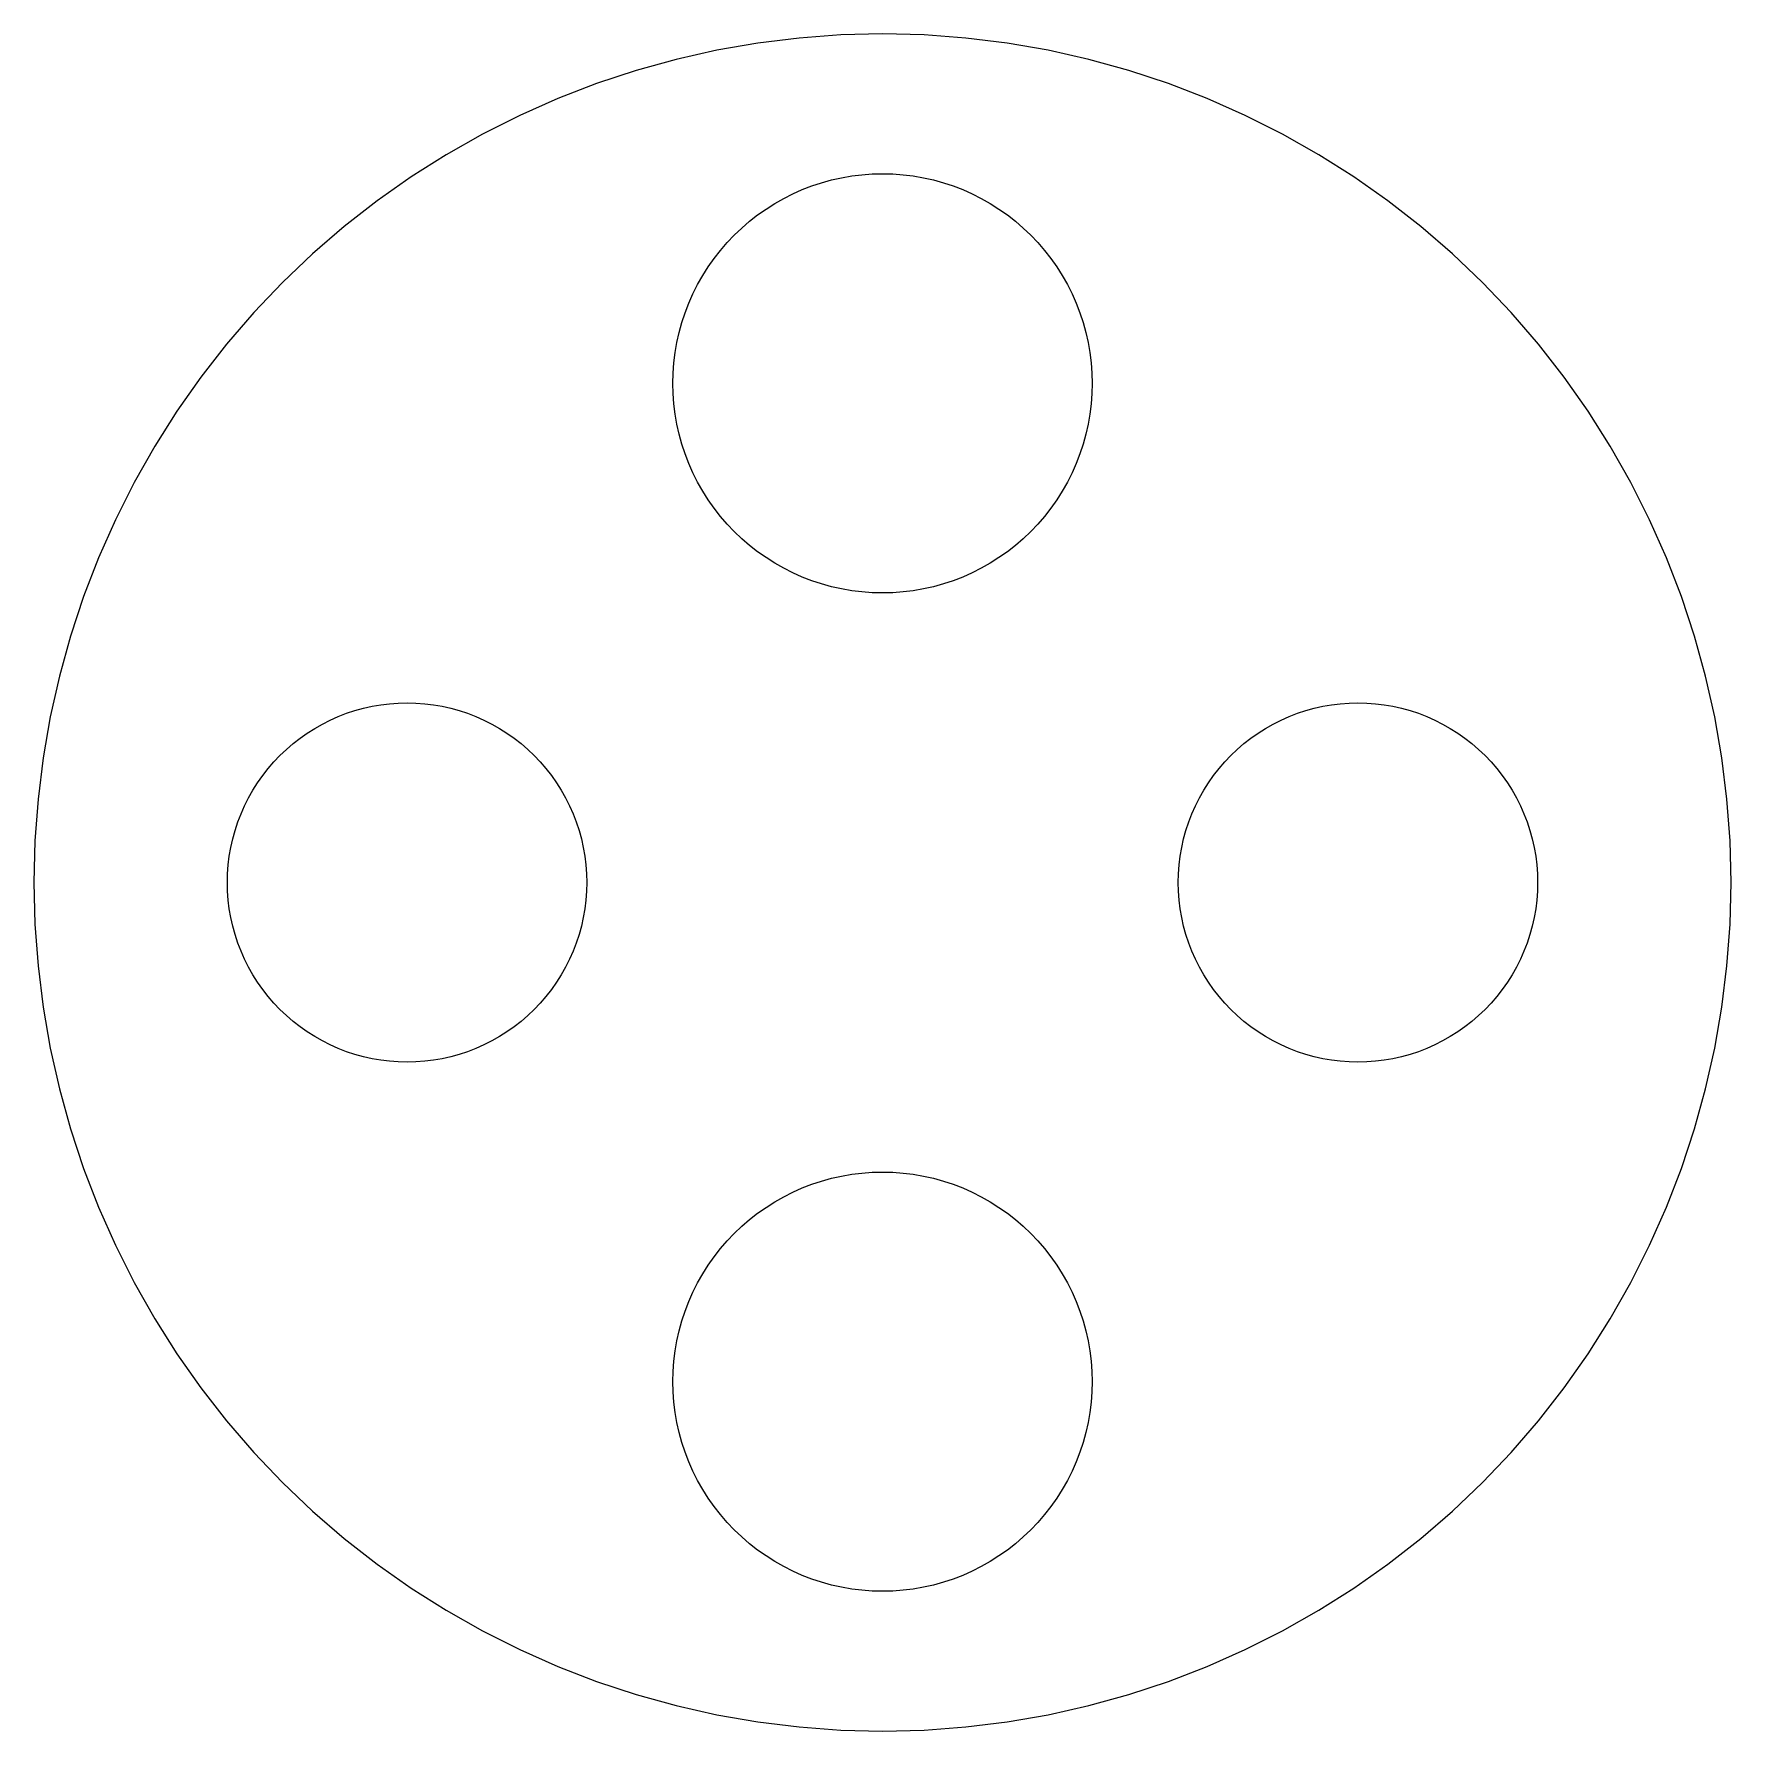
# Model space of a CAD drawing. Header units: metres. Extents: x -8.5 to 8.5, y -8.5 to 8.5.
import ezdxf

# ---------------------------------------------------------------- set-up
doc = ezdxf.new("R2010")
doc.units = ezdxf.units.M

msp = doc.modelspace()

# ---------------------------------------------------------------- linework, layer by layer
for p, q in [((-1.65827, 8.33667), (-2.06533, 8.24527)), ((-1.24721, 8.408), (-1.65827, 8.33667)), ((-0.833145, 8.45907), (-1.24721, 8.408)), ((-0.417075, 8.48976), (-0.833145, 8.45907)), ((0, 8.5), (-0.417075, 8.48976)), ((0.417075, 8.48976), (0, 8.5)), ((0.833145, 8.45907), (0.417075, 8.48976)), ((1.24721, 8.408), (0.833145, 8.45907)), ((1.65827, 8.33667), (1.24721, 8.408)), ((2.06533, 8.24527), (1.65827, 8.33667)), ((-2.06533, 8.24527), (-2.46742, 8.13399)), ((2.46742, 8.13399), (2.06533, 8.24527)), ((-2.86356, 8.00312), (-3.25281, 7.85298)), ((-2.46742, 8.13399), (-2.86356, 8.00312)), ((2.86356, 8.00312), (2.46742, 8.13399)), ((3.25281, 7.85298), (2.86356, 8.00312)), ((-3.25281, 7.85298), (-3.63422, 7.68391)), ((3.63422, 7.68391), (3.25281, 7.85298)), ((-3.63422, 7.68391), (-4.00687, 7.49633)), ((4.00687, 7.49633), (3.63422, 7.68391)), ((-4.00687, 7.49633), (-4.36987, 7.29069)), ((4.36987, 7.29069), (4.00687, 7.49633)), ((-4.36987, 7.29069), (-4.72235, 7.06749)), ((4.72235, 7.06749), (4.36987, 7.29069)), ((-4.72235, 7.06749), (-5.06344, 6.82726)), ((-0.803635, 6.94015), (-0.707468, 6.97724)), ((-0.707468, 6.97724), (-0.609597, 7.00957)), ((-0.609597, 7.00957), (-0.510258, 7.03707)), ((-0.510258, 7.03707), (-0.409689, 7.05965)), ((-0.409689, 7.05965), (-0.308133, 7.07727)), ((-0.308133, 7.07727), (-0.205835, 7.08989)), ((-0.205835, 7.08989), (-0.103042, 7.09747)), ((-0.103042, 7.09747), (0, 7.1)), ((0, 7.1), (0.103042, 7.09747)), ((0.103042, 7.09747), (0.205835, 7.08989)), ((0.205835, 7.08989), (0.308133, 7.07727)), ((0.308133, 7.07727), (0.409689, 7.05965)), ((0.409689, 7.05965), (0.510258, 7.03707)), ((0.510258, 7.03707), (0.609597, 7.00957)), ((0.609597, 7.00957), (0.707468, 6.97724)), ((0.707468, 6.97724), (0.803635, 6.94015)), ((5.06344, 6.82726), (4.72235, 7.06749)), ((-5.06344, 6.82726), (-5.39234, 6.57059)), ((-1.1667, 6.74609), (-1.07962, 6.80123)), ((-1.07962, 6.80123), (-0.989933, 6.85203)), ((-0.989933, 6.85203), (-0.897865, 6.89838)), ((-0.897865, 6.89838), (-0.803635, 6.94015)), ((0.803635, 6.94015), (0.897865, 6.89838)), ((0.897865, 6.89838), (0.989933, 6.85203)), ((0.989933, 6.85203), (1.07962, 6.80123)), ((1.07962, 6.80123), (1.1667, 6.74609)), ((5.39234, 6.57059), (5.06344, 6.82726)), ((-1.33223, 6.62332), (-1.25097, 6.68674)), ((-1.25097, 6.68674), (-1.1667, 6.74609)), ((1.1667, 6.74609), (1.25097, 6.68674)), ((1.25097, 6.68674), (1.33223, 6.62332)), ((-5.39234, 6.57059), (-5.70825, 6.29808)), ((-1.556, 6.41027), (-1.48492, 6.48492)), ((-1.48492, 6.48492), (-1.41027, 6.556)), ((-1.41027, 6.556), (-1.33223, 6.62332)), ((1.33223, 6.62332), (1.41027, 6.556)), ((1.41027, 6.556), (1.48492, 6.48492)), ((1.48492, 6.48492), (1.556, 6.41027)), ((5.70825, 6.29808), (5.39234, 6.57059)), ((-5.70825, 6.29808), (-6.01041, 6.01041)), ((-1.68674, 6.25097), (-1.62332, 6.33223)), ((-1.62332, 6.33223), (-1.556, 6.41027)), ((1.556, 6.41027), (1.62332, 6.33223)), ((1.62332, 6.33223), (1.68674, 6.25097)), ((6.01041, 6.01041), (5.70825, 6.29808)), ((-1.80123, 6.07962), (-1.74609, 6.1667)), ((-1.74609, 6.1667), (-1.68674, 6.25097)), ((1.68674, 6.25097), (1.74609, 6.1667)), ((1.74609, 6.1667), (1.80123, 6.07962)), ((-6.01041, 6.01041), (-6.29808, 5.70825)), ((-1.89838, 5.89787), (-1.85203, 5.98993)), ((-1.85203, 5.98993), (-1.80123, 6.07962)), ((1.80123, 6.07962), (1.85203, 5.98993)), ((1.85203, 5.98993), (1.89838, 5.89787)), ((6.29808, 5.70825), (6.01041, 6.01041)), ((-1.97724, 5.70747), (-1.94015, 5.80363)), ((-1.94015, 5.80363), (-1.89838, 5.89787)), ((1.89838, 5.89787), (1.94015, 5.80363)), ((1.94015, 5.80363), (1.97724, 5.70747)), ((-6.29808, 5.70825), (-6.57059, 5.39234)), ((-2.00957, 5.6096), (-1.97724, 5.70747)), ((1.97724, 5.70747), (2.00957, 5.6096)), ((6.57059, 5.39234), (6.29808, 5.70825)), ((-2.05965, 5.40969), (-2.03707, 5.51026)), ((-2.03707, 5.51026), (-2.00957, 5.6096)), ((2.00957, 5.6096), (2.03707, 5.51026)), ((2.03707, 5.51026), (2.05965, 5.40969)), ((-6.57059, 5.39234), (-6.82726, 5.06344)), ((-2.08989, 5.20584), (-2.07727, 5.30813)), ((-2.07727, 5.30813), (-2.05965, 5.40969)), ((2.05965, 5.40969), (2.07727, 5.30813)), ((2.07727, 5.30813), (2.08989, 5.20584)), ((6.82726, 5.06344), (6.57059, 5.39234)), ((-2.1, 5), (-2.09747, 5.10304)), ((-2.09747, 5.10304), (-2.08989, 5.20584)), ((2.08989, 5.20584), (2.09747, 5.10304)), ((2.09747, 5.10304), (2.1, 5)), ((-6.82726, 5.06344), (-7.06749, 4.72235)), ((-2.09747, 4.89696), (-2.1, 5)), ((2.1, 5), (2.09747, 4.89696)), ((7.06749, 4.72235), (6.82726, 5.06344)), ((-2.08989, 4.79416), (-2.09747, 4.89696)), ((-2.07727, 4.69187), (-2.08989, 4.79416)), ((2.08989, 4.79416), (2.07727, 4.69187)), ((2.09747, 4.89696), (2.08989, 4.79416)), ((-7.06749, 4.72235), (-7.29069, 4.36987)), ((-2.05965, 4.59031), (-2.07727, 4.69187)), ((-2.03707, 4.48974), (-2.05965, 4.59031)), ((2.05965, 4.59031), (2.03707, 4.48974)), ((2.07727, 4.69187), (2.05965, 4.59031)), ((7.29069, 4.36987), (7.06749, 4.72235)), ((-2.00957, 4.3904), (-2.03707, 4.48974)), ((2.03707, 4.48974), (2.00957, 4.3904)), ((-7.29069, 4.36987), (-7.49633, 4.00687)), ((-1.97724, 4.29253), (-2.00957, 4.3904)), ((-1.94015, 4.19636), (-1.97724, 4.29253)), ((1.97724, 4.29253), (1.94015, 4.19636)), ((2.00957, 4.3904), (1.97724, 4.29253)), ((7.49633, 4.00687), (7.29069, 4.36987)), ((-1.89838, 4.10213), (-1.94015, 4.19636)), ((-1.85203, 4.01007), (-1.89838, 4.10213)), ((1.89838, 4.10213), (1.85203, 4.01007)), ((1.94015, 4.19636), (1.89838, 4.10213)), ((-7.49633, 4.00687), (-7.68391, 3.63422)), ((-1.80123, 3.92038), (-1.85203, 4.01007)), ((-1.74609, 3.8333), (-1.80123, 3.92038)), ((1.80123, 3.92038), (1.74609, 3.8333)), ((1.85203, 4.01007), (1.80123, 3.92038)), ((7.68391, 3.63422), (7.49633, 4.00687)), ((-1.68674, 3.74903), (-1.74609, 3.8333)), ((-1.62332, 3.66777), (-1.68674, 3.74903)), ((1.68674, 3.74903), (1.62332, 3.66777)), ((1.74609, 3.8333), (1.68674, 3.74903)), ((-7.68391, 3.63422), (-7.85298, 3.25281)), ((-1.556, 3.58973), (-1.62332, 3.66777)), ((-1.48492, 3.51508), (-1.556, 3.58973)), ((1.556, 3.58973), (1.48492, 3.51508)), ((1.62332, 3.66777), (1.556, 3.58973)), ((7.85298, 3.25281), (7.68391, 3.63422)), ((-1.41027, 3.444), (-1.48492, 3.51508)), ((-1.33223, 3.37668), (-1.41027, 3.444)), ((1.41027, 3.444), (1.33223, 3.37668)), ((1.48492, 3.51508), (1.41027, 3.444)), ((-7.85298, 3.25281), (-8.00312, 2.86356)), ((-1.25097, 3.31326), (-1.33223, 3.37668)), ((-1.1667, 3.25391), (-1.25097, 3.31326)), ((-1.07962, 3.19877), (-1.1667, 3.25391)), ((1.1667, 3.25391), (1.07962, 3.19877)), ((1.25097, 3.31326), (1.1667, 3.25391)), ((1.33223, 3.37668), (1.25097, 3.31326)), ((8.00312, 2.86356), (7.85298, 3.25281)), ((-0.989933, 3.14796), (-1.07962, 3.19877)), ((-0.897865, 3.10162), (-0.989933, 3.14796)), ((-0.803635, 3.05985), (-0.897865, 3.10162)), ((0.897865, 3.10162), (0.803635, 3.05985)), ((0.989933, 3.14796), (0.897865, 3.10162)), ((1.07962, 3.19877), (0.989933, 3.14796)), ((-0.707468, 3.02276), (-0.803635, 3.05985)), ((-0.609597, 2.99043), (-0.707468, 3.02276)), ((-0.510258, 2.96293), (-0.609597, 2.99043)), ((-0.409689, 2.94035), (-0.510258, 2.96293)), ((-0.308133, 2.92273), (-0.409689, 2.94035)), ((-0.205835, 2.91011), (-0.308133, 2.92273)), ((-0.103042, 2.90253), (-0.205835, 2.91011)), ((0, 2.9), (-0.103042, 2.90253)), ((0.103042, 2.90253), (0, 2.9)), ((0.205835, 2.91011), (0.103042, 2.90253)), ((0.308133, 2.92273), (0.205835, 2.91011)), ((0.409689, 2.94035), (0.308133, 2.92273)), ((0.510258, 2.96293), (0.409689, 2.94035)), ((0.609597, 2.99043), (0.510258, 2.96293)), ((0.707468, 3.02276), (0.609597, 2.99043)), ((0.803635, 3.05985), (0.707468, 3.02276)), ((-8.00312, 2.86356), (-8.13399, 2.46742)), ((8.13399, 2.46742), (8.00312, 2.86356)), ((-8.13399, 2.46742), (-8.24527, 2.06533)), ((8.24527, 2.06533), (8.13399, 2.46742)), ((-8.24527, 2.06533), (-8.33667, 1.65827)), ((8.33667, 1.65827), (8.24527, 2.06533)), ((-5.3689, 1.69478), (-5.28501, 1.72249)), ((-5.28501, 1.72249), (-5.19986, 1.74606)), ((-5.19986, 1.74606), (-5.11366, 1.76541)), ((-5.11366, 1.76541), (-5.02661, 1.78052)), ((-5.02661, 1.78052), (-4.93893, 1.79133)), ((-4.93893, 1.79133), (-4.85082, 1.79783)), ((-4.85082, 1.79783), (-4.7625, 1.8)), ((-4.7625, 1.8), (-4.67418, 1.79783)), ((-4.67418, 1.79783), (-4.58607, 1.79133)), ((-4.58607, 1.79133), (-4.49838, 1.78052)), ((-4.49838, 1.78052), (-4.41134, 1.76541)), ((-4.41134, 1.76541), (-4.32514, 1.74606)), ((-4.32514, 1.74606), (-4.23999, 1.72249)), ((-4.23999, 1.72249), (-4.1561, 1.69478)), ((4.1561, 1.69478), (4.23999, 1.72249)), ((4.23999, 1.72249), (4.32514, 1.74606)), ((4.32514, 1.74606), (4.41134, 1.76541)), ((4.41134, 1.76541), (4.49838, 1.78052)), ((4.49838, 1.78052), (4.58607, 1.79133)), ((4.58607, 1.79133), (4.67418, 1.79783)), ((4.67418, 1.79783), (4.7625, 1.8)), ((4.7625, 1.8), (4.85082, 1.79783)), ((4.85082, 1.79783), (4.93893, 1.79133)), ((4.93893, 1.79133), (5.02661, 1.78052)), ((5.02661, 1.78052), (5.11366, 1.76541)), ((5.11366, 1.76541), (5.19986, 1.74606)), ((5.19986, 1.74606), (5.28501, 1.72249)), ((5.28501, 1.72249), (5.3689, 1.69478)), ((-8.33667, 1.65827), (-8.408, 1.24721)), ((-5.76253, 1.49664), (-5.68788, 1.54391)), ((-5.68788, 1.54391), (-5.61101, 1.58746)), ((-5.61101, 1.58746), (-5.5321, 1.62718)), ((-5.5321, 1.62718), (-5.45133, 1.66298)), ((-5.45133, 1.66298), (-5.3689, 1.69478)), ((-4.1561, 1.69478), (-4.07367, 1.66298)), ((-4.07367, 1.66298), (-3.9929, 1.62718)), ((-3.9929, 1.62718), (-3.91399, 1.58746)), ((-3.91399, 1.58746), (-3.83711, 1.54391)), ((-3.83711, 1.54391), (-3.76247, 1.49664)), ((3.76247, 1.49664), (3.83711, 1.54391)), ((3.83711, 1.54391), (3.91399, 1.58746)), ((3.91399, 1.58746), (3.9929, 1.62718)), ((3.9929, 1.62718), (4.07367, 1.66298)), ((4.07367, 1.66298), (4.1561, 1.69478)), ((5.3689, 1.69478), (5.45133, 1.66298)), ((5.45133, 1.66298), (5.5321, 1.62718)), ((5.5321, 1.62718), (5.61101, 1.58746)), ((5.61101, 1.58746), (5.68788, 1.54391)), ((5.68788, 1.54391), (5.76253, 1.49664)), ((8.408, 1.24721), (8.33667, 1.65827)), ((-5.97131, 1.33371), (-5.90441, 1.39142)), ((-5.90441, 1.39142), (-5.83476, 1.44577)), ((-5.83476, 1.44577), (-5.76253, 1.49664)), ((-3.76247, 1.49664), (-3.69024, 1.44577)), ((-3.69024, 1.44577), (-3.62059, 1.39142)), ((-3.62059, 1.39142), (-3.55369, 1.33371)), ((3.55369, 1.33371), (3.62059, 1.39142)), ((3.62059, 1.39142), (3.69024, 1.44577)), ((3.69024, 1.44577), (3.76247, 1.49664)), ((5.76253, 1.49664), (5.83476, 1.44577)), ((5.83476, 1.44577), (5.90441, 1.39142)), ((5.90441, 1.39142), (5.97131, 1.33371)), ((-8.408, 1.24721), (-8.45907, 0.833145)), ((-6.15392, 1.14191), (-6.09621, 1.20881)), ((-6.09621, 1.20881), (-6.03529, 1.27279)), ((-6.03529, 1.27279), (-5.97131, 1.33371)), ((-3.55369, 1.33371), (-3.48971, 1.27279)), ((-3.48971, 1.27279), (-3.42879, 1.20881)), ((-3.42879, 1.20881), (-3.37108, 1.14191)), ((3.37108, 1.14191), (3.42879, 1.20881)), ((3.42879, 1.20881), (3.48971, 1.27279)), ((3.48971, 1.27279), (3.55369, 1.33371)), ((5.97131, 1.33371), (6.03529, 1.27279)), ((6.03529, 1.27279), (6.09621, 1.20881)), ((6.09621, 1.20881), (6.15392, 1.14191)), ((8.45907, 0.833145), (8.408, 1.24721)), ((-6.25914, 1.00003), (-6.20827, 1.07226)), ((-6.20827, 1.07226), (-6.15392, 1.14191)), ((-3.37108, 1.14191), (-3.31673, 1.07226)), ((-3.31673, 1.07226), (-3.26585, 1.00003)), ((3.26585, 1.00003), (3.31673, 1.07226)), ((3.31673, 1.07226), (3.37108, 1.14191)), ((6.15392, 1.14191), (6.20827, 1.07226)), ((6.20827, 1.07226), (6.25914, 1.00003)), ((-6.34996, 0.848514), (-6.30641, 0.925385)), ((-6.30641, 0.925385), (-6.25914, 1.00003)), ((-3.26585, 1.00003), (-3.21859, 0.925385)), ((-3.21859, 0.925385), (-3.17504, 0.848514)), ((3.17504, 0.848514), (3.21859, 0.925385)), ((3.21859, 0.925385), (3.26585, 1.00003)), ((6.25914, 1.00003), (6.30641, 0.925385)), ((6.30641, 0.925385), (6.34996, 0.848514)), ((-8.45907, 0.833145), (-8.48976, 0.417075)), ((-6.45728, 0.606401), (-6.42548, 0.688829)), ((-6.42548, 0.688829), (-6.38968, 0.769599)), ((-6.38968, 0.769599), (-6.34996, 0.848514)), ((-3.17504, 0.848514), (-3.13532, 0.769599)), ((-3.13532, 0.769599), (-3.09952, 0.688829)), ((-3.09952, 0.688829), (-3.06772, 0.606401)), ((3.06772, 0.606401), (3.09952, 0.688829)), ((3.09952, 0.688829), (3.13532, 0.769599)), ((3.13532, 0.769599), (3.17504, 0.848514)), ((6.34996, 0.848514), (6.38968, 0.769599)), ((6.38968, 0.769599), (6.42548, 0.688829)), ((6.42548, 0.688829), (6.45728, 0.606401)), ((8.48976, 0.417075), (8.45907, 0.833145)), ((-6.50856, 0.437364), (-6.48499, 0.522511)), ((-6.48499, 0.522511), (-6.45728, 0.606401)), ((-3.06772, 0.606401), (-3.04001, 0.522511)), ((-3.04001, 0.522511), (-3.01644, 0.437364)), ((3.01644, 0.437364), (3.04001, 0.522511)), ((3.04001, 0.522511), (3.06772, 0.606401)), ((6.45728, 0.606401), (6.48499, 0.522511)), ((6.48499, 0.522511), (6.50856, 0.437364)), ((-8.48976, 0.417075), (-8.5, 0)), ((-6.54302, 0.264114), (-6.52791, 0.351162)), ((-6.52791, 0.351162), (-6.50856, 0.437364)), ((-3.01644, 0.437364), (-2.99709, 0.351162)), ((-2.99709, 0.351162), (-2.98198, 0.264114)), ((2.98198, 0.264114), (2.99709, 0.351162)), ((2.99709, 0.351162), (3.01644, 0.437364)), ((6.50856, 0.437364), (6.52791, 0.351162)), ((6.52791, 0.351162), (6.54302, 0.264114)), ((8.5, 0), (8.48976, 0.417075)), ((-6.56033, 0.088322), (-6.55383, 0.176431)), ((-6.55383, 0.176431), (-6.54302, 0.264114)), ((-2.98198, 0.264114), (-2.97117, 0.176431)), ((-2.97117, 0.176431), (-2.96467, 0.088322)), ((2.96467, 0.088322), (2.97117, 0.176431)), ((2.97117, 0.176431), (2.98198, 0.264114)), ((6.54302, 0.264114), (6.55383, 0.176431)), ((6.55383, 0.176431), (6.56033, 0.088322)), ((-8.5, 0), (-8.48976, -0.417075)), ((-6.5625, 0), (-6.56033, 0.088322)), ((-6.56033, -0.088322), (-6.5625, 0)), ((-2.96467, 0.088322), (-2.9625, 0)), ((-2.9625, 0), (-2.96467, -0.088322)), ((2.9625, 0), (2.96467, 0.088322)), ((2.96467, -0.088322), (2.9625, 0)), ((6.56033, 0.088322), (6.5625, 0)), ((6.5625, 0), (6.56033, -0.088322)), ((8.48976, -0.417075), (8.5, 0)), ((-6.55383, -0.176431), (-6.56033, -0.088322)), ((-2.96467, -0.088322), (-2.97117, -0.176431)), ((2.97117, -0.176431), (2.96467, -0.088322)), ((6.56033, -0.088322), (6.55383, -0.176431)), ((-6.54302, -0.264114), (-6.55383, -0.176431)), ((-6.52791, -0.351162), (-6.54302, -0.264114)), ((-2.98198, -0.264114), (-2.99709, -0.351162)), ((-2.97117, -0.176431), (-2.98198, -0.264114)), ((2.98198, -0.264114), (2.97117, -0.176431)), ((2.99709, -0.351162), (2.98198, -0.264114)), ((6.54302, -0.264114), (6.52791, -0.351162)), ((6.55383, -0.176431), (6.54302, -0.264114)), ((-8.48976, -0.417075), (-8.45907, -0.833145)), ((-6.50856, -0.437364), (-6.52791, -0.351162)), ((-6.48499, -0.522511), (-6.50856, -0.437364)), ((-3.01644, -0.437364), (-3.04001, -0.522511)), ((-2.99709, -0.351162), (-3.01644, -0.437364)), ((3.01644, -0.437364), (2.99709, -0.351162)), ((3.04001, -0.522511), (3.01644, -0.437364)), ((6.50856, -0.437364), (6.48499, -0.522511)), ((6.52791, -0.351162), (6.50856, -0.437364)), ((8.45907, -0.833145), (8.48976, -0.417075)), ((-6.45728, -0.606401), (-6.48499, -0.522511)), ((-6.42548, -0.688829), (-6.45728, -0.606401)), ((-3.06772, -0.606401), (-3.09952, -0.688829)), ((-3.04001, -0.522511), (-3.06772, -0.606401)), ((3.06772, -0.606401), (3.04001, -0.522511)), ((3.09952, -0.688829), (3.06772, -0.606401)), ((6.45728, -0.606401), (6.42548, -0.688829)), ((6.48499, -0.522511), (6.45728, -0.606401)), ((-8.45907, -0.833145), (-8.408, -1.24721)), ((-6.38968, -0.769599), (-6.42548, -0.688829)), ((-6.34996, -0.848514), (-6.38968, -0.769599)), ((-6.30641, -0.925385), (-6.34996, -0.848514)), ((-3.17504, -0.848514), (-3.21859, -0.925385)), ((-3.13532, -0.769599), (-3.17504, -0.848514)), ((-3.09952, -0.688829), (-3.13532, -0.769599)), ((3.13532, -0.769599), (3.09952, -0.688829)), ((3.17504, -0.848514), (3.13532, -0.769599)), ((3.21859, -0.925385), (3.17504, -0.848514)), ((6.34996, -0.848514), (6.30641, -0.925385)), ((6.38968, -0.769599), (6.34996, -0.848514)), ((6.42548, -0.688829), (6.38968, -0.769599)), ((8.408, -1.24721), (8.45907, -0.833145)), ((-6.25914, -1.00003), (-6.30641, -0.925385)), ((-6.20827, -1.07226), (-6.25914, -1.00003)), ((-3.26585, -1.00003), (-3.31673, -1.07226)), ((-3.21859, -0.925385), (-3.26585, -1.00003)), ((3.26585, -1.00003), (3.21859, -0.925385)), ((3.31673, -1.07226), (3.26585, -1.00003)), ((6.25914, -1.00003), (6.20827, -1.07226)), ((6.30641, -0.925385), (6.25914, -1.00003)), ((-6.15392, -1.14191), (-6.20827, -1.07226)), ((-6.09621, -1.20881), (-6.15392, -1.14191)), ((-3.37108, -1.14191), (-3.42879, -1.20881)), ((-3.31673, -1.07226), (-3.37108, -1.14191)), ((3.37108, -1.14191), (3.31673, -1.07226)), ((3.42879, -1.20881), (3.37108, -1.14191)), ((6.15392, -1.14191), (6.09621, -1.20881)), ((6.20827, -1.07226), (6.15392, -1.14191)), ((-8.408, -1.24721), (-8.33667, -1.65827)), ((-6.03529, -1.27279), (-6.09621, -1.20881)), ((-5.97131, -1.33371), (-6.03529, -1.27279)), ((-5.90441, -1.39142), (-5.97131, -1.33371)), ((-3.55369, -1.33371), (-3.62059, -1.39142)), ((-3.48971, -1.27279), (-3.55369, -1.33371)), ((-3.42879, -1.20881), (-3.48971, -1.27279)), ((3.48971, -1.27279), (3.42879, -1.20881)), ((3.55369, -1.33371), (3.48971, -1.27279)), ((3.62059, -1.39142), (3.55369, -1.33371)), ((5.97131, -1.33371), (5.90441, -1.39142)), ((6.03529, -1.27279), (5.97131, -1.33371)), ((6.09621, -1.20881), (6.03529, -1.27279)), ((8.33667, -1.65827), (8.408, -1.24721)), ((-5.83476, -1.44577), (-5.90441, -1.39142)), ((-5.76253, -1.49664), (-5.83476, -1.44577)), ((-5.68788, -1.54391), (-5.76253, -1.49664)), ((-3.76247, -1.49664), (-3.83711, -1.54391)), ((-3.69024, -1.44577), (-3.76247, -1.49664)), ((-3.62059, -1.39142), (-3.69024, -1.44577)), ((3.69024, -1.44577), (3.62059, -1.39142)), ((3.76247, -1.49664), (3.69024, -1.44577)), ((3.83711, -1.54391), (3.76247, -1.49664)), ((5.76253, -1.49664), (5.68788, -1.54391)), ((5.83476, -1.44577), (5.76253, -1.49664)), ((5.90441, -1.39142), (5.83476, -1.44577)), ((-8.33667, -1.65827), (-8.24527, -2.06533)), ((-5.61101, -1.58746), (-5.68788, -1.54391)), ((-5.5321, -1.62718), (-5.61101, -1.58746)), ((-5.45133, -1.66298), (-5.5321, -1.62718)), ((-5.3689, -1.69478), (-5.45133, -1.66298)), ((-5.28501, -1.72249), (-5.3689, -1.69478)), ((-4.1561, -1.69478), (-4.23999, -1.72249)), ((-4.07367, -1.66298), (-4.1561, -1.69478)), ((-3.9929, -1.62718), (-4.07367, -1.66298)), ((-3.91399, -1.58746), (-3.9929, -1.62718)), ((-3.83711, -1.54391), (-3.91399, -1.58746)), ((3.91399, -1.58746), (3.83711, -1.54391)), ((3.9929, -1.62718), (3.91399, -1.58746)), ((4.07367, -1.66298), (3.9929, -1.62718)), ((4.1561, -1.69478), (4.07367, -1.66298)), ((4.23999, -1.72249), (4.1561, -1.69478)), ((5.3689, -1.69478), (5.28501, -1.72249)), ((5.45133, -1.66298), (5.3689, -1.69478)), ((5.5321, -1.62718), (5.45133, -1.66298)), ((5.61101, -1.58746), (5.5321, -1.62718)), ((5.68788, -1.54391), (5.61101, -1.58746)), ((8.24527, -2.06533), (8.33667, -1.65827)), ((-5.19986, -1.74606), (-5.28501, -1.72249)), ((-5.11366, -1.76541), (-5.19986, -1.74606)), ((-5.02661, -1.78052), (-5.11366, -1.76541)), ((-4.93893, -1.79133), (-5.02661, -1.78052)), ((-4.85082, -1.79783), (-4.93893, -1.79133)), ((-4.7625, -1.8), (-4.85082, -1.79783)), ((-4.67418, -1.79783), (-4.7625, -1.8)), ((-4.58607, -1.79133), (-4.67418, -1.79783)), ((-4.49838, -1.78052), (-4.58607, -1.79133)), ((-4.41134, -1.76541), (-4.49838, -1.78052)), ((-4.32514, -1.74606), (-4.41134, -1.76541)), ((-4.23999, -1.72249), (-4.32514, -1.74606)), ((4.32514, -1.74606), (4.23999, -1.72249)), ((4.41134, -1.76541), (4.32514, -1.74606)), ((4.49838, -1.78052), (4.41134, -1.76541)), ((4.58607, -1.79133), (4.49838, -1.78052)), ((4.67418, -1.79783), (4.58607, -1.79133)), ((4.7625, -1.8), (4.67418, -1.79783)), ((4.85082, -1.79783), (4.7625, -1.8)), ((4.93893, -1.79133), (4.85082, -1.79783)), ((5.02661, -1.78052), (4.93893, -1.79133)), ((5.11366, -1.76541), (5.02661, -1.78052)), ((5.19986, -1.74606), (5.11366, -1.76541)), ((5.28501, -1.72249), (5.19986, -1.74606)), ((-8.24527, -2.06533), (-8.13399, -2.46742)), ((8.13399, -2.46742), (8.24527, -2.06533)), ((-8.13399, -2.46742), (-8.00312, -2.86356)), ((8.00312, -2.86356), (8.13399, -2.46742)), ((-8.00312, -2.86356), (-7.85298, -3.25281)), ((7.85298, -3.25281), (8.00312, -2.86356)), ((-0.897865, -3.10162), (-0.803635, -3.05985)), ((-0.803635, -3.05985), (-0.707468, -3.02276)), ((-0.707468, -3.02276), (-0.609597, -2.99043)), ((-0.609597, -2.99043), (-0.510258, -2.96293)), ((-0.510258, -2.96293), (-0.409689, -2.94035)), ((-0.409689, -2.94035), (-0.308133, -2.92273)), ((-0.308133, -2.92273), (-0.205835, -2.91011)), ((-0.205835, -2.91011), (-0.103042, -2.90253)), ((-0.103042, -2.90253), (0, -2.9)), ((0, -2.9), (0.103042, -2.90253)), ((0.103042, -2.90253), (0.205835, -2.91011)), ((0.205835, -2.91011), (0.308133, -2.92273)), ((0.308133, -2.92273), (0.409689, -2.94035)), ((0.409689, -2.94035), (0.510258, -2.96293)), ((0.510258, -2.96293), (0.609597, -2.99043)), ((0.609597, -2.99043), (0.707468, -3.02276)), ((0.707468, -3.02276), (0.803635, -3.05985)), ((0.803635, -3.05985), (0.897865, -3.10162)), ((-1.1667, -3.25391), (-1.07962, -3.19877)), ((-1.07962, -3.19877), (-0.989933, -3.14796)), ((-0.989933, -3.14796), (-0.897865, -3.10162)), ((0.897865, -3.10162), (0.989933, -3.14796)), ((0.989933, -3.14796), (1.07962, -3.19877)), ((1.07962, -3.19877), (1.1667, -3.25391)), ((-7.85298, -3.25281), (-7.68391, -3.63422)), ((-1.41027, -3.444), (-1.33223, -3.37668)), ((-1.33223, -3.37668), (-1.25097, -3.31326)), ((-1.25097, -3.31326), (-1.1667, -3.25391)), ((1.1667, -3.25391), (1.25097, -3.31326)), ((1.25097, -3.31326), (1.33223, -3.37668)), ((1.33223, -3.37668), (1.41027, -3.444)), ((7.68391, -3.63422), (7.85298, -3.25281)), ((-1.556, -3.58973), (-1.48492, -3.51508)), ((-1.48492, -3.51508), (-1.41027, -3.444)), ((1.41027, -3.444), (1.48492, -3.51508)), ((1.48492, -3.51508), (1.556, -3.58973)), ((-7.68391, -3.63422), (-7.49633, -4.00687)), ((-1.68674, -3.74903), (-1.62332, -3.66777)), ((-1.62332, -3.66777), (-1.556, -3.58973)), ((1.556, -3.58973), (1.62332, -3.66777)), ((1.62332, -3.66777), (1.68674, -3.74903)), ((7.49633, -4.00687), (7.68391, -3.63422)), ((-1.80123, -3.92038), (-1.74609, -3.8333)), ((-1.74609, -3.8333), (-1.68674, -3.74903)), ((1.68674, -3.74903), (1.74609, -3.8333)), ((1.74609, -3.8333), (1.80123, -3.92038)), ((-7.49633, -4.00687), (-7.29069, -4.36987)), ((-1.89838, -4.10213), (-1.85203, -4.01007)), ((-1.85203, -4.01007), (-1.80123, -3.92038)), ((1.80123, -3.92038), (1.85203, -4.01007)), ((1.85203, -4.01007), (1.89838, -4.10213)), ((7.29069, -4.36987), (7.49633, -4.00687)), ((-1.97724, -4.29253), (-1.94015, -4.19636)), ((-1.94015, -4.19636), (-1.89838, -4.10213)), ((1.89838, -4.10213), (1.94015, -4.19636)), ((1.94015, -4.19636), (1.97724, -4.29253)), ((-7.29069, -4.36987), (-7.06749, -4.72235)), ((-2.03707, -4.48974), (-2.00957, -4.3904)), ((-2.00957, -4.3904), (-1.97724, -4.29253)), ((1.97724, -4.29253), (2.00957, -4.3904)), ((2.00957, -4.3904), (2.03707, -4.48974)), ((7.06749, -4.72235), (7.29069, -4.36987)), ((-2.05965, -4.59031), (-2.03707, -4.48974)), ((2.03707, -4.48974), (2.05965, -4.59031)), ((-7.06749, -4.72235), (-6.82726, -5.06344)), ((-2.08989, -4.79416), (-2.07727, -4.69187)), ((-2.07727, -4.69187), (-2.05965, -4.59031)), ((2.05965, -4.59031), (2.07727, -4.69187)), ((2.07727, -4.69187), (2.08989, -4.79416)), ((6.82726, -5.06344), (7.06749, -4.72235)), ((-2.1, -5), (-2.09747, -4.89696)), ((-2.09747, -4.89696), (-2.08989, -4.79416)), ((2.08989, -4.79416), (2.09747, -4.89696)), ((2.09747, -4.89696), (2.1, -5)), ((-6.82726, -5.06344), (-6.57059, -5.39234)), ((-2.09747, -5.10304), (-2.1, -5)), ((2.1, -5), (2.09747, -5.10304)), ((6.57059, -5.39234), (6.82726, -5.06344)), ((-2.08989, -5.20584), (-2.09747, -5.10304)), ((-2.07727, -5.30813), (-2.08989, -5.20584)), ((2.08989, -5.20584), (2.07727, -5.30813)), ((2.09747, -5.10304), (2.08989, -5.20584)), ((-6.57059, -5.39234), (-6.29808, -5.70825)), ((-2.05965, -5.40969), (-2.07727, -5.30813)), ((-2.03707, -5.51026), (-2.05965, -5.40969)), ((2.05965, -5.40969), (2.03707, -5.51026)), ((2.07727, -5.30813), (2.05965, -5.40969)), ((6.29808, -5.70825), (6.57059, -5.39234)), ((-2.00957, -5.6096), (-2.03707, -5.51026)), ((-1.97724, -5.70747), (-2.00957, -5.6096)), ((2.00957, -5.6096), (1.97724, -5.70747)), ((2.03707, -5.51026), (2.00957, -5.6096)), ((-6.29808, -5.70825), (-6.01041, -6.01041)), ((-1.94015, -5.80363), (-1.97724, -5.70747)), ((1.97724, -5.70747), (1.94015, -5.80363)), ((6.01041, -6.01041), (6.29808, -5.70825)), ((-1.89838, -5.89787), (-1.94015, -5.80363)), ((-1.85203, -5.98993), (-1.89838, -5.89787)), ((1.89838, -5.89787), (1.85203, -5.98993)), ((1.94015, -5.80363), (1.89838, -5.89787)), ((-6.01041, -6.01041), (-5.70825, -6.29808)), ((-1.80123, -6.07962), (-1.85203, -5.98993)), ((-1.74609, -6.1667), (-1.80123, -6.07962)), ((1.80123, -6.07962), (1.74609, -6.1667)), ((1.85203, -5.98993), (1.80123, -6.07962)), ((5.70825, -6.29808), (6.01041, -6.01041)), ((-1.68674, -6.25097), (-1.74609, -6.1667)), ((-1.62332, -6.33223), (-1.68674, -6.25097)), ((1.68674, -6.25097), (1.62332, -6.33223)), ((1.74609, -6.1667), (1.68674, -6.25097)), ((-5.70825, -6.29808), (-5.39234, -6.57059)), ((-1.556, -6.41027), (-1.62332, -6.33223)), ((-1.48492, -6.48492), (-1.556, -6.41027)), ((1.556, -6.41027), (1.48492, -6.48492)), ((1.62332, -6.33223), (1.556, -6.41027)), ((5.39234, -6.57059), (5.70825, -6.29808)), ((-5.39234, -6.57059), (-5.06344, -6.82726)), ((-1.41027, -6.556), (-1.48492, -6.48492)), ((-1.33223, -6.62332), (-1.41027, -6.556)), ((-1.25097, -6.68674), (-1.33223, -6.62332)), ((1.33223, -6.62332), (1.25097, -6.68674)), ((1.41027, -6.556), (1.33223, -6.62332)), ((1.48492, -6.48492), (1.41027, -6.556)), ((5.06344, -6.82726), (5.39234, -6.57059)), ((-1.1667, -6.74609), (-1.25097, -6.68674)), ((-1.07962, -6.80123), (-1.1667, -6.74609)), ((1.1667, -6.74609), (1.07962, -6.80123)), ((1.25097, -6.68674), (1.1667, -6.74609)), ((-5.06344, -6.82726), (-4.72235, -7.06749)), ((-0.989933, -6.85203), (-1.07962, -6.80123)), ((-0.897865, -6.89838), (-0.989933, -6.85203)), ((-0.803635, -6.94015), (-0.897865, -6.89838)), ((-0.707468, -6.97724), (-0.803635, -6.94015)), ((0.803635, -6.94015), (0.707468, -6.97724)), ((0.897865, -6.89838), (0.803635, -6.94015)), ((0.989933, -6.85203), (0.897865, -6.89838)), ((1.07962, -6.80123), (0.989933, -6.85203)), ((4.72235, -7.06749), (5.06344, -6.82726)), ((-4.72235, -7.06749), (-4.36987, -7.29069)), ((-0.609597, -7.00957), (-0.707468, -6.97724)), ((-0.510258, -7.03707), (-0.609597, -7.00957)), ((-0.409689, -7.05965), (-0.510258, -7.03707)), ((-0.308133, -7.07727), (-0.409689, -7.05965)), ((-0.205835, -7.08989), (-0.308133, -7.07727)), ((-0.103042, -7.09747), (-0.205835, -7.08989)), ((0, -7.1), (-0.103042, -7.09747)), ((0.103042, -7.09747), (0, -7.1)), ((0.205835, -7.08989), (0.103042, -7.09747)), ((0.308133, -7.07727), (0.205835, -7.08989)), ((0.409689, -7.05965), (0.308133, -7.07727)), ((0.510258, -7.03707), (0.409689, -7.05965)), ((0.609597, -7.00957), (0.510258, -7.03707)), ((0.707468, -6.97724), (0.609597, -7.00957)), ((4.36987, -7.29069), (4.72235, -7.06749)), ((-4.36987, -7.29069), (-4.00687, -7.49633)), ((4.00687, -7.49633), (4.36987, -7.29069)), ((-4.00687, -7.49633), (-3.63422, -7.68391)), ((3.63422, -7.68391), (4.00687, -7.49633)), ((-3.63422, -7.68391), (-3.25281, -7.85298)), ((3.25281, -7.85298), (3.63422, -7.68391)), ((-3.25281, -7.85298), (-2.86356, -8.00312)), ((2.86356, -8.00312), (3.25281, -7.85298)), ((-2.86356, -8.00312), (-2.46742, -8.13399)), ((-2.46742, -8.13399), (-2.06533, -8.24527)), ((2.06533, -8.24527), (2.46742, -8.13399)), ((2.46742, -8.13399), (2.86356, -8.00312)), ((-2.06533, -8.24527), (-1.65827, -8.33667)), ((1.65827, -8.33667), (2.06533, -8.24527)), ((-1.65827, -8.33667), (-1.24721, -8.408)), ((-1.24721, -8.408), (-0.833145, -8.45907)), ((-0.833145, -8.45907), (-0.417075, -8.48976)), ((-0.417075, -8.48976), (0, -8.5)), ((0, -8.5), (0.417075, -8.48976)), ((0.417075, -8.48976), (0.833145, -8.45907)), ((0.833145, -8.45907), (1.24721, -8.408)), ((1.24721, -8.408), (1.65827, -8.33667))]:
    msp.add_line(p, q)

doc.saveas('drawing.dxf')
